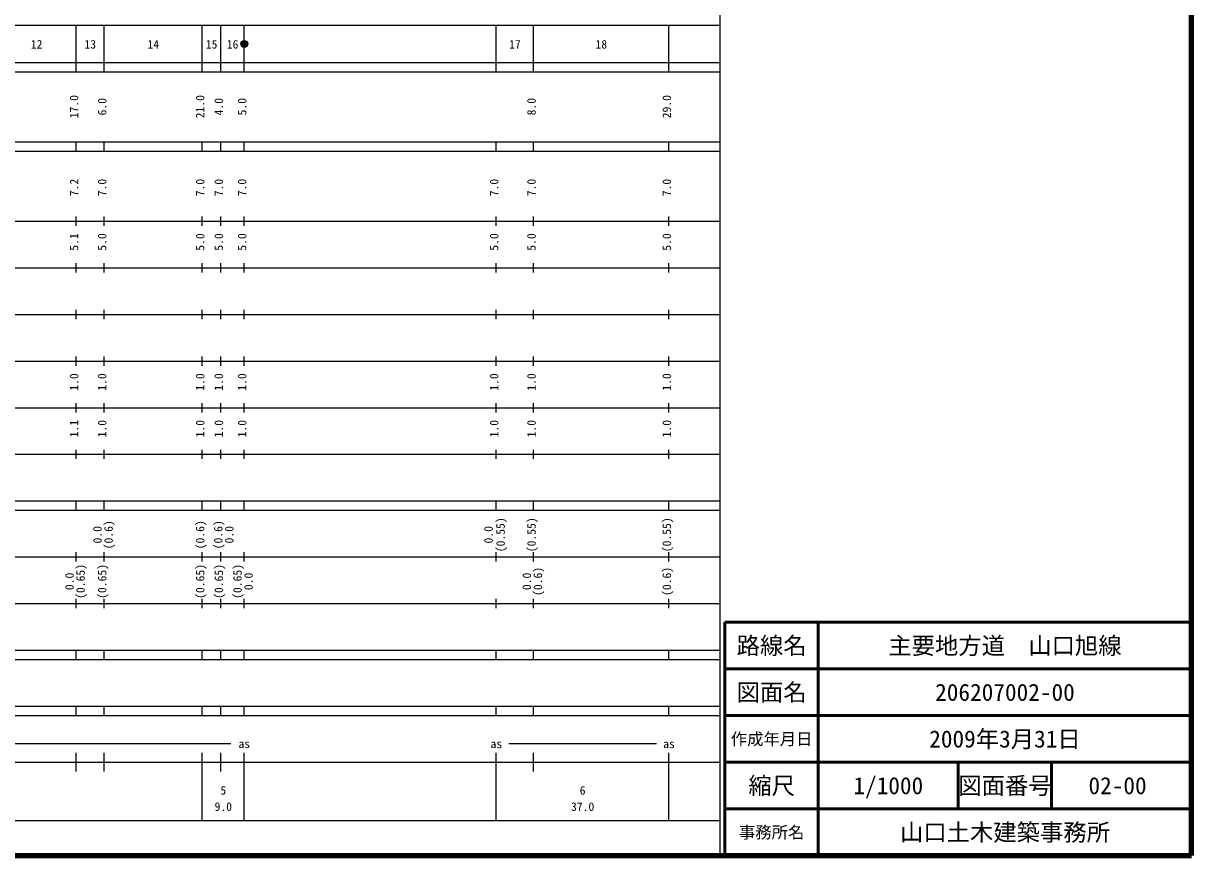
# Model space of a CAD drawing. Units: millimetres on the paper, enlarged 1000 times. Extents: x 40000 to 680000, y 20000 to 380000.
# Drawn here: x 429662 to 680000, y 20000 to 198357 of the extents above; entities that cross this region are included whole.
import ezdxf
from ezdxf.enums import TextEntityAlignment as Align

# ---------------------------------------------------------------- set-up
doc = ezdxf.new("R2010")
doc.units = ezdxf.units.MM
doc.header["$LTSCALE"] = 1000
doc.header["$PDMODE"] = 32
doc.header["$PDSIZE"] = 500
for name, color, linetype, lineweight in [('M-TTL', 2, 'Continuous', 140), ('M-TTL-BAND', 7, 'Continuous', 25), ('M-TTL-FRAM', 2, 'Continuous', 50), ('M-TTL-LINE', 7, 'Continuous', 50)]:
    doc.layers.add(name, color=color, linetype=linetype, lineweight=lineweight)
doc.layers.add('M-TTL-TXT', color=7, linetype='Continuous')
doc.styles.add('ＭＳ ゴシック', font='')
doc.styles.get('ＭＳ ゴシック').set_extended_font_data('MS Gothic')

msp = doc.modelspace()

# ---------------------------------------------------------------- linework, layer by layer
at = {"layer": 'M-TTL'}
for p, q in [((680000, 20000), (680000, 380000)), ((40000, 20000), (680000, 20000))]:
    msp.add_line(p, q, dxfattribs=at)
at = {"layer": 'M-TTL-BAND'}
for p, q in [((579000, 20000), (579000, 370000)), ((68000, 198000), (579000, 198000)), ((441000, 188000), (441000, 198000)), ((447000, 188000), (447000, 198000)), ((468000, 188000), (468000, 198000)), ((472000, 188000), (472000, 198000)), ((477000, 188000), (477000, 198000)), ((531000, 188000), (531000, 198000)), ((539000, 188000), (539000, 198000)), ((568000, 188000), (568000, 198000)), ((40000, 190000), (579000, 190000)), ((40000, 188000), (579000, 188000)), ((40000, 173000), (579000, 173000)), ((441000, 171000), (441000, 173000)), ((447000, 171000), (447000, 173000)), ((468000, 171000), (468000, 173000)), ((472000, 171000), (472000, 173000)), ((477000, 171000), (477000, 173000)), ((531000, 171000), (531000, 173000)), ((539000, 171000), (539000, 173000)), ((568000, 171000), (568000, 173000)), ((40000, 171000), (579000, 171000)), ((40000, 156000), (579000, 156000)), ((441000, 155000), (441000, 157000)), ((447000, 155000), (447000, 157000)), ((468000, 155000), (468000, 157000)), ((472000, 155000), (472000, 157000)), ((477000, 155000), (477000, 157000)), ((531000, 155000), (531000, 157000)), ((539000, 155000), (539000, 157000)), ((568000, 155000), (568000, 157000)), ((46000, 146000), (579000, 146000)), ((441000, 145000), (441000, 147000)), ((447000, 145000), (447000, 147000)), ((468000, 145000), (468000, 147000)), ((472000, 145000), (472000, 147000)), ((477000, 145000), (477000, 147000)), ((531000, 145000), (531000, 147000)), ((539000, 145000), (539000, 147000)), ((568000, 145000), (568000, 147000)), ((52000, 136000), (579000, 136000)), ((441000, 135000), (441000, 137000)), ((447000, 135000), (447000, 137000)), ((468000, 135000), (468000, 137000)), ((472000, 135000), (472000, 137000)), ((477000, 135000), (477000, 137000)), ((531000, 135000), (531000, 137000)), ((539000, 135000), (539000, 137000)), ((568000, 135000), (568000, 137000)), ((46000, 126000), (579000, 126000)), ((441000, 125000), (441000, 127000)), ((447000, 125000), (447000, 127000)), ((468000, 125000), (468000, 127000)), ((472000, 125000), (472000, 127000)), ((477000, 125000), (477000, 127000)), ((531000, 125000), (531000, 127000)), ((539000, 125000), (539000, 127000)), ((568000, 125000), (568000, 127000)), ((52000, 116000), (579000, 116000)), ((441000, 115000), (441000, 117000)), ((447000, 115000), (447000, 117000)), ((468000, 115000), (468000, 117000)), ((472000, 115000), (472000, 117000)), ((477000, 115000), (477000, 117000)), ((531000, 115000), (531000, 117000)), ((539000, 115000), (539000, 117000)), ((568000, 115000), (568000, 117000)), ((46000, 106000), (579000, 106000)), ((441000, 105000), (441000, 107000)), ((447000, 105000), (447000, 107000)), ((468000, 105000), (468000, 107000)), ((472000, 105000), (472000, 107000)), ((477000, 105000), (477000, 107000)), ((531000, 105000), (531000, 107000)), ((539000, 105000), (539000, 107000)), ((568000, 105000), (568000, 107000)), ((40000, 96000), (579000, 96000)), ((441000, 94000), (441000, 96000)), ((447000, 94000), (447000, 96000)), ((468000, 94000), (468000, 96000)), ((472000, 94000), (472000, 96000)), ((477000, 94000), (477000, 96000)), ((531000, 94000), (531000, 96000)), ((539000, 94000), (539000, 96000)), ((568000, 94000), (568000, 96000)), ((40000, 94000), (579000, 94000)), ((49000, 84000), (579000, 84000)), ((441000, 83000), (441000, 85000)), ((447000, 83000), (447000, 85000)), ((468000, 83000), (468000, 85000)), ((472000, 83000), (472000, 85000)), ((477000, 83000), (477000, 85000)), ((531000, 83000), (531000, 85000)), ((539000, 83000), (539000, 85000)), ((568000, 83000), (568000, 85000)), ((40000, 74000), (579000, 74000)), ((441000, 73000), (441000, 75000)), ((447000, 73000), (447000, 75000)), ((468000, 73000), (468000, 75000)), ((472000, 73000), (472000, 75000)), ((477000, 73000), (477000, 75000)), ((531000, 73000), (531000, 75000)), ((539000, 73000), (539000, 75000)), ((568000, 73000), (568000, 75000)), ((40000, 64000), (579000, 64000)), ((441000, 62000), (441000, 64000)), ((447000, 62000), (447000, 64000)), ((468000, 62000), (468000, 64000)), ((472000, 62000), (472000, 64000)), ((477000, 62000), (477000, 64000)), ((531000, 62000), (531000, 64000)), ((539000, 62000), (539000, 64000)), ((568000, 62000), (568000, 64000)), ((40000, 62000), (579000, 62000)), ((40000, 52000), (579000, 52000)), ((441000, 50000), (441000, 52000)), ((447000, 50000), (447000, 52000)), ((468000, 50000), (468000, 52000)), ((472000, 50000), (472000, 52000)), ((477000, 50000), (477000, 52000)), ((531000, 50000), (531000, 52000)), ((539000, 50000), (539000, 52000)), ((568000, 50000), (568000, 52000)), ((40000, 50000), (579000, 50000)), ((71000, 44000), (474130, 44000)), ((533716, 44000), (565356, 44000)), ((441000, 38000), (441000, 42000)), ((447000, 38000), (447000, 42000)), ((468000, 27500), (468000, 42000)), ((472000, 38000), (472000, 42000)), ((477000, 27500), (477000, 42000)), ((531000, 27500), (531000, 42000)), ((539000, 38000), (539000, 42000)), ((568000, 27500), (568000, 42000)), ((40000, 40000), (579000, 40000)), ((68000, 27500), (579000, 27500))]:
    msp.add_line(p, q, dxfattribs=at)
for radius in [750, 600, 450, 300, 150, 20]:
    msp.add_circle((477000, 193953), radius, dxfattribs=at)
msp.add_point((477000, 193953), dxfattribs=at)
at = {"layer": 'M-TTL-FRAM'}
for p, q in [((680000, 70000), (580000, 70000)), ((580000, 70000), (580000, 20000))]:
    msp.add_line(p, q, dxfattribs=at)
at = {"layer": 'M-TTL-LINE'}
for p, q in [((600000, 70000), (600000, 20000)), ((680000, 60000), (580000, 60000)), ((680000, 50000), (580000, 50000)), ((680000, 40000), (580000, 40000)), ((630000, 40000), (630000, 30000)), ((650000, 40000), (650000, 30000)), ((680000, 30000), (580000, 30000))]:
    msp.add_line(p, q, dxfattribs=at)

# ---------------------------------------------------------------- texts
at = {"layer": 'M-TTL-BAND', "style": 'ＭＳ ゴシック'}
for s, p in [('12', (432500, 192405)), ('13', (444000, 192405)), ('14', (457500, 192405)), ('15', (470000, 192405)), ('16', (474500, 192405)), ('17', (535000, 192405)), ('18', (553500, 192405)), ('as', (477000, 42500)), ('as', (531000, 42500)), ('as', (568000, 42500)), ('5', (472500, 32523)), ('6', (549500, 32523)), ('9.0', (472500, 29033)), ('37.0', (549500, 29033))]:
    msp.add_text(s, height=1833, dxfattribs=at).set_placement(p, align=Align.BOTTOM_CENTER)
for s, p in [('17.0', (442000, 180500)), ('21.0', (469000, 180500)), ('29.0', (569000, 180500)), ('6.0', (448000, 180500)), ('4.0', (473000, 180500)), ('5.0', (478000, 180500)), ('8.0', (540000, 180500)), ('7.2', (442000, 163174)), ('7.0', (448000, 163174)), ('7.0', (469000, 163174)), ('7.0', (473000, 163174)), ('7.0', (478000, 163174)), ('7.0', (532000, 163174)), ('7.0', (540000, 163174)), ('7.0', (569000, 163174)), ('5.1', (442000, 151500)), ('5.0', (448000, 151500)), ('5.0', (469000, 151500)), ('5.0', (473000, 151500)), ('5.0', (478000, 151500)), ('5.0', (532000, 151500)), ('5.0', (540000, 151500)), ('5.0', (569000, 151500)), ('1.0', (442000, 121500)), ('1.0', (448000, 121500)), ('1.0', (469000, 121500)), ('1.0', (473000, 121500)), ('1.0', (478000, 121500)), ('1.0', (532000, 121500)), ('1.0', (540000, 121500)), ('1.0', (569000, 121500)), ('1.1', (442000, 111500)), ('1.0', (448000, 111500)), ('1.0', (469000, 111500)), ('1.0', (473000, 111500)), ('1.0', (478000, 111500)), ('1.0', (532000, 111500)), ('1.0', (540000, 111500)), ('1.0', (569000, 111500)), ('0.0', (447000, 88764)), ('(0.6)', (449370, 88764)), ('(0.6)', (469000, 88764)), ('(0.6)', (472874, 88764)), ('0.0', (475244, 88764)), ('0.0', (530799, 88764)), ('(0.55)', (533370, 88764)), ('(0.55)', (540000, 88764)), ('(0.55)', (569000, 88764)), ('0.0', (441000, 78764)), ('(0.65)', (443370, 78764)), ('(0.65)', (448000, 78764)), ('(0.65)', (469000, 78764)), ('(0.65)', (473000, 78764)), ('(0.65)', (477000, 78764)), ('0.0', (479370, 78764)), ('0.0', (539000, 78764)), ('(0.6)', (541370, 78764)), ('(0.6)', (569000, 78764))]:
    msp.add_text(s, height=1833, rotation=90, dxfattribs=at).set_placement(p, align=Align.BOTTOM_CENTER)
at = {"layer": 'M-TTL-TXT', "style": 'ＭＳ ゴシック'}
for s, height, p in [('路線名', 3666, (590000, 65000)), ('路線名', 3666, (590000, 65000)), ('主要地方道\u3000山口旭線', 3666, (640000, 65000)), ('図面名', 3666, (590000, 55000)), ('図面名', 3666, (590000, 55000)), ('206207002-00', 3666, (640000, 55000)), ('作成年月日', 2566, (590000, 45000)), ('作成年月日', 2566, (590000, 45000)), ('2009年3月31日', 3666, (640000, 45000)), ('縮尺', 3666, (590000, 35000)), ('縮尺', 3666, (590000, 35000)), ('1/1000', 3666, (615000, 35000)), ('図面番号', 3666, (640000, 35000)), ('図面番号', 3666, (640000, 35000)), ('02-00', 3666, (664125, 35000)), ('事務所名', 2566, (590000, 25000)), ('事務所名', 2566, (590000, 25000)), ('山口土木建築事務所', 3666, (640000, 25000))]:
    msp.add_text(s, height=height, dxfattribs=at).set_placement(p, align=Align.MIDDLE_CENTER)

doc.saveas('drawing.dxf')
